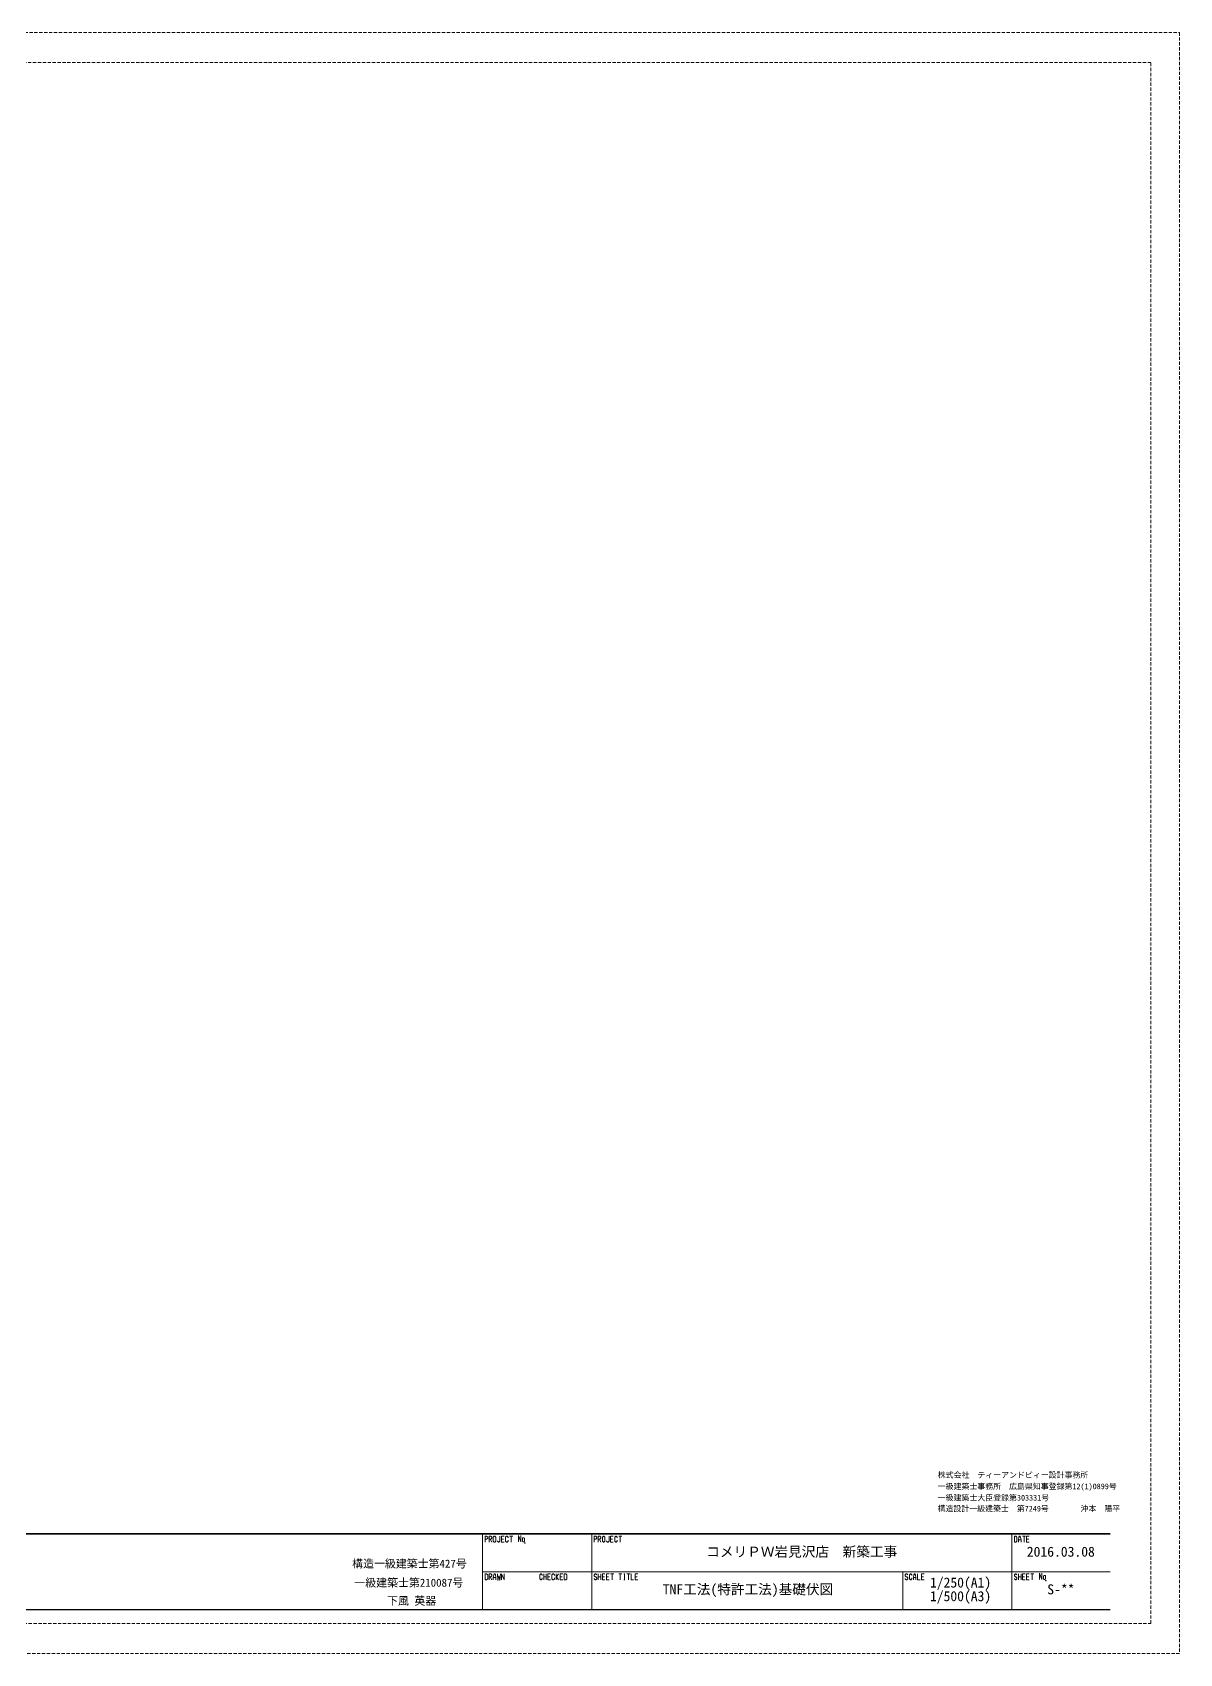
# Model space of a CAD drawing. Units: millimetres at full size, sheet at 1:250. Extents: x -1357173 to 354336, y -75979 to 4293964.
# Drawn here: x 22897 to 128022, y -73376 to 75124 of the extents above; entities that cross this region are included whole.
import ezdxf
from ezdxf.enums import TextEntityAlignment as Align

# ---------------------------------------------------------------- set-up
doc = ezdxf.new("R2010")
doc.units = ezdxf.units.MM
doc.header["$LTSCALE"] = 250
doc.linetypes.add('DASHED1', pattern=[1.8, 1.2, -0.6])
doc.layers.add('2-1', color=7, linetype='Continuous')
doc.layers.add('F-A', color=3, linetype='Continuous')
doc.layers.add('E-F', color=7, linetype='DASHED1', lineweight=9)
doc.layers.add('F-0', color=2, linetype='Continuous', lineweight=18)
doc.styles.add('ＭＳ ゴシック', font='')
doc.styles.get('ＭＳ ゴシック').set_extended_font_data('MS Gothic')

msp = doc.modelspace()

# ---------------------------------------------------------------- linework, layer by layer
at = {"layer": 'E-F'}
for p, q in [((-82227.7, 75124.5), (128022.3, 75124.5)), ((128022.3, 75124.5), (128022.3, -73375.5)), ((125397.3, 72374.5), (-79602.7, 72374.5)), ((125397.3, -70625.5), (125397.3, 72374.5)), ((-79602.7, -70625.5), (125397.3, -70625.5)), ((128022.3, -73375.5), (-82227.7, -73375.5))]:
    msp.add_line(p, q, dxfattribs=at)
at = {"layer": 'F-0', "color": 3, "lineweight": 13}
for p, q in [((-75852.7, -62375.5), (121647.3, -62375.5)), ((64147.3, -62425.5), (64147.3, -69325.5)), ((74147.3, -62425.5), (74147.3, -69325.5)), ((112647.3, -69325.5), (112647.3, -62425.5)), ((64147.3, -65875.5), (121647.3, -65875.5)), ((102647.3, -69325.5), (102647.3, -65875.5)), ((-75852.7, -69325.5), (121647.3, -69325.5)), ((-75852.7, -69375.5), (121647.3, -69375.5))]:
    msp.add_line(p, q, dxfattribs=at)
at = {"layer": 'F-0', "color": 6, "lineweight": 20}
for p, q in [((-75852.7, -62425.5), (121647.3, -62425.5)), ((64381.7, -62619.2), (64522.3, -62619.2)), ((64381.7, -62619.2), (64381.7, -63181.7)), ((64522.3, -62900.5), (64381.7, -62900.5)), ((64522.3, -62619.2), (64616.1, -62713)), ((64616.1, -62806.7), (64522.3, -62900.5)), ((64616.1, -62713), (64616.1, -62806.7)), ((64756.7, -62619.2), (64897.3, -62619.2)), ((64756.7, -62619.2), (64756.7, -63181.7)), ((64897.3, -62900.5), (64756.7, -62900.5)), ((64850.4, -62900.5), (64991, -63181.7)), ((64897.3, -62619.2), (64991, -62713)), ((64991, -62806.7), (64897.3, -62900.5)), ((64991, -62713), (64991, -62806.7)), ((65225.4, -62619.2), (65131.7, -62713)), ((65131.7, -62713), (65131.7, -63088)), ((65131.7, -63088), (65225.4, -63181.7)), ((65272.3, -62619.2), (65225.4, -62619.2)), ((65225.4, -63181.7), (65272.3, -63181.7)), ((65366.1, -62713), (65272.3, -62619.2)), ((65272.3, -63181.7), (65366.1, -63088)), ((65366.1, -63088), (65366.1, -62713)), ((65506.7, -63088), (65506.7, -63041.1)), ((65600.4, -63181.7), (65506.7, -63088)), ((65647.3, -63181.7), (65600.4, -63181.7)), ((65741.1, -63088), (65647.3, -63181.7)), ((65741.1, -62619.2), (65741.1, -63088)), ((65881.7, -62619.2), (65881.7, -63181.7)), ((66116.1, -62619.2), (65881.7, -62619.2)), ((65881.7, -62900.5), (66069.2, -62900.5)), ((65881.7, -63181.7), (66116.1, -63181.7)), ((66350.4, -62619.2), (66256.7, -62713)), ((66256.7, -62713), (66256.7, -63088)), ((66256.7, -63088), (66350.4, -63181.7)), ((66397.3, -62619.2), (66350.4, -62619.2)), ((66350.4, -63181.7), (66397.3, -63181.7)), ((66491.1, -62713), (66397.3, -62619.2)), ((66397.3, -63181.7), (66491.1, -63088)), ((66491.1, -62759.9), (66491.1, -62713)), ((66491.1, -63088), (66491.1, -62994.2)), ((66631.7, -62619.2), (66912.9, -62619.2)), ((66772.3, -62619.2), (66772.3, -63181.7)), ((67428.6, -62572.4), (67662.9, -63134.9)), ((67428.6, -63134.9), (67428.6, -62572.4)), ((67662.9, -63134.9), (67662.9, -62572.4)), ((67850.4, -62759.9), (67803.5, -62806.7)), ((67803.5, -62806.7), (67803.5, -63088)), ((67803.5, -63088), (67850.4, -63134.9)), ((67944.2, -62759.9), (67850.4, -62759.9)), ((67850.4, -63134.9), (67944.2, -63134.9)), ((67991.1, -62806.7), (67944.2, -62759.9)), ((67944.2, -63134.9), (67991.1, -63088)), ((67991.1, -63088), (67991.1, -62806.7)), ((68037.9, -63228.6), (67991.1, -63275.5)), ((67991.1, -63228.6), (68037.9, -63275.5)), ((68037.9, -63228.6), (67991.1, -63228.6)), ((67991.1, -63228.6), (67991.1, -63275.5)), ((67991.1, -63275.5), (68037.9, -63275.5)), ((68037.9, -63275.5), (68037.9, -63228.6)), ((74381.7, -62619.2), (74522.3, -62619.2)), ((74381.7, -62619.2), (74381.7, -63181.7)), ((74522.3, -62900.5), (74381.7, -62900.5)), ((74522.3, -62619.2), (74616, -62713)), ((74616, -62806.7), (74522.3, -62900.5)), ((74616, -62713), (74616, -62806.7)), ((74756.7, -62619.2), (74897.3, -62619.2)), ((74756.7, -62619.2), (74756.7, -63181.7)), ((74897.3, -62900.5), (74756.7, -62900.5)), ((74850.4, -62900.5), (74991, -63181.7)), ((74897.3, -62619.2), (74991, -62713)), ((74991, -62806.7), (74897.3, -62900.5)), ((74991, -62713), (74991, -62806.7)), ((75225.4, -62619.2), (75131.7, -62713)), ((75131.7, -62713), (75131.7, -63088)), ((75131.7, -63088), (75225.4, -63181.7)), ((75272.3, -62619.2), (75225.4, -62619.2)), ((75225.4, -63181.7), (75272.3, -63181.7)), ((75366.1, -62713), (75272.3, -62619.2)), ((75272.3, -63181.7), (75366.1, -63088)), ((75366.1, -63088), (75366.1, -62713)), ((75506.7, -63088), (75506.7, -63041.1)), ((75600.4, -63181.7), (75506.7, -63088)), ((75647.3, -63181.7), (75600.4, -63181.7)), ((75741, -63088), (75647.3, -63181.7)), ((75741, -62619.2), (75741, -63088)), ((75881.7, -62619.2), (75881.7, -63181.7)), ((76116.1, -62619.2), (75881.7, -62619.2)), ((75881.7, -62900.5), (76069.2, -62900.5)), ((75881.7, -63181.7), (76116.1, -63181.7)), ((76350.4, -62619.2), (76256.7, -62713)), ((76256.7, -62713), (76256.7, -63088)), ((76256.7, -63088), (76350.4, -63181.7)), ((76397.3, -62619.2), (76350.4, -62619.2)), ((76350.4, -63181.7), (76397.3, -63181.7)), ((76491, -62713), (76397.3, -62619.2)), ((76397.3, -63181.7), (76491, -63088)), ((76491, -62759.9), (76491, -62713)), ((76491, -63088), (76491, -62994.2)), ((76631.7, -62619.2), (76912.9, -62619.2)), ((76772.3, -62619.2), (76772.3, -63181.7)), ((112881.7, -62619.2), (113022.3, -62619.2)), ((112881.7, -62619.2), (112881.7, -63181.7)), ((113022.3, -63181.7), (112881.7, -63181.7)), ((113022.3, -62619.2), (113116.1, -62713)), ((113116.1, -63088), (113022.3, -63181.7)), ((113116.1, -62713), (113116.1, -63088)), ((113303.6, -62713), (113256.7, -62947.4)), ((113491.1, -62947.4), (113256.7, -62947.4)), ((113256.7, -62947.4), (113256.7, -63181.7)), ((113350.4, -62619.2), (113303.6, -62713)), ((113350.4, -62619.2), (113397.3, -62619.2)), ((113397.3, -62619.2), (113444.2, -62713)), ((113444.2, -62713), (113491.1, -62947.4)), ((113491.1, -62947.4), (113491.1, -63181.7)), ((113631.7, -62619.2), (113912.9, -62619.2)), ((113772.3, -62619.2), (113772.3, -63181.7)), ((114006.7, -62619.2), (114006.7, -63181.7)), ((114241.1, -62619.2), (114006.7, -62619.2)), ((114006.7, -62900.5), (114194.2, -62900.5)), ((114006.7, -63181.7), (114241.1, -63181.7)), ((64381.7, -66069.2), (64522.3, -66069.2)), ((64381.7, -66069.2), (64381.7, -66631.7)), ((64522.3, -66631.7), (64381.7, -66631.7)), ((64522.3, -66069.2), (64616.1, -66163)), ((64616.1, -66538), (64522.3, -66631.7)), ((64616.1, -66163), (64616.1, -66538)), ((64756.7, -66069.2), (64897.3, -66069.2)), ((64756.7, -66069.2), (64756.7, -66631.7)), ((64897.3, -66350.5), (64756.7, -66350.5)), ((64850.4, -66350.5), (64991, -66631.7)), ((64897.3, -66069.2), (64991, -66163)), ((64991, -66256.7), (64897.3, -66350.5)), ((64991, -66163), (64991, -66256.7)), ((65178.6, -66163), (65131.7, -66397.4)), ((65366.1, -66397.4), (65131.7, -66397.4)), ((65131.7, -66397.4), (65131.7, -66631.7)), ((65225.4, -66069.2), (65178.6, -66163)), ((65225.4, -66069.2), (65272.3, -66069.2)), ((65272.3, -66069.2), (65319.2, -66163)), ((65319.2, -66163), (65366.1, -66397.4)), ((65366.1, -66397.4), (65366.1, -66631.7)), ((65506.7, -66069.2), (65553.6, -66678.6)), ((65553.6, -66678.6), (65647.3, -66256.7)), ((65647.3, -66256.7), (65741.1, -66678.6)), ((65741.1, -66678.6), (65787.9, -66069.2)), ((65881.7, -66069.2), (66116.1, -66631.7)), ((65881.7, -66631.7), (65881.7, -66069.2)), ((66116.1, -66631.7), (66116.1, -66069.2)), ((69475.4, -66069.2), (69381.7, -66163)), ((69381.7, -66163), (69381.7, -66538)), ((69381.7, -66538), (69475.4, -66631.7)), ((69522.3, -66069.2), (69475.4, -66069.2)), ((69475.4, -66631.7), (69522.3, -66631.7)), ((69616, -66163), (69522.3, -66069.2)), ((69522.3, -66631.7), (69616, -66538)), ((69616, -66209.9), (69616, -66163)), ((69616, -66538), (69616, -66444.2)), ((69756.7, -66069.2), (69756.7, -66631.7)), ((69756.7, -66350.5), (69991, -66350.5)), ((69991, -66069.2), (69991, -66631.7)), ((70131.7, -66069.2), (70131.7, -66631.7)), ((70366.1, -66069.2), (70131.7, -66069.2)), ((70131.7, -66350.5), (70319.2, -66350.5)), ((70131.7, -66631.7), (70366.1, -66631.7)), ((70600.4, -66069.2), (70506.7, -66163)), ((70506.7, -66163), (70506.7, -66538)), ((70506.7, -66538), (70600.4, -66631.7)), ((70647.3, -66069.2), (70600.4, -66069.2)), ((70600.4, -66631.7), (70647.3, -66631.7)), ((70741, -66163), (70647.3, -66069.2)), ((70647.3, -66631.7), (70741, -66538)), ((70741, -66209.9), (70741, -66163)), ((70741, -66538), (70741, -66444.2)), ((70881.7, -66069.2), (70881.7, -66631.7)), ((70928.5, -66350.5), (70881.7, -66397.4)), ((71116.1, -66069.2), (70928.5, -66350.5)), ((70928.5, -66350.5), (71116.1, -66631.7)), ((71256.7, -66069.2), (71256.7, -66631.7)), ((71491, -66069.2), (71256.7, -66069.2)), ((71256.7, -66350.5), (71444.2, -66350.5)), ((71256.7, -66631.7), (71491, -66631.7)), ((71631.7, -66069.2), (71772.3, -66069.2)), ((71631.7, -66069.2), (71631.7, -66631.7)), ((71772.3, -66631.7), (71631.7, -66631.7)), ((71772.3, -66069.2), (71866, -66163)), ((71866, -66538), (71772.3, -66631.7)), ((71866, -66163), (71866, -66538)), ((74475.4, -66069.2), (74381.7, -66163)), ((74381.7, -66163), (74381.7, -66256.7)), ((74381.7, -66256.7), (74475.4, -66350.5)), ((74381.7, -66538), (74381.7, -66491.1)), ((74475.4, -66631.7), (74381.7, -66538)), ((74522.3, -66069.2), (74475.4, -66069.2)), ((74475.4, -66350.5), (74522.3, -66350.5)), ((74522.3, -66631.7), (74475.4, -66631.7)), ((74616, -66163), (74522.3, -66069.2)), ((74522.3, -66350.5), (74616, -66444.2)), ((74616, -66538), (74522.3, -66631.7)), ((74616, -66444.2), (74616, -66538)), ((74756.7, -66069.2), (74756.7, -66631.7)), ((74756.7, -66350.5), (74991, -66350.5)), ((74991, -66069.2), (74991, -66631.7)), ((75131.7, -66069.2), (75131.7, -66631.7)), ((75366.1, -66069.2), (75131.7, -66069.2)), ((75131.7, -66350.5), (75319.2, -66350.5)), ((75131.7, -66631.7), (75366.1, -66631.7)), ((75506.7, -66069.2), (75506.7, -66631.7)), ((75741, -66069.2), (75506.7, -66069.2)), ((75506.7, -66350.5), (75694.2, -66350.5)), ((75506.7, -66631.7), (75741, -66631.7)), ((75881.7, -66069.2), (76162.9, -66069.2)), ((76022.3, -66069.2), (76022.3, -66631.7)), ((76631.7, -66069.2), (76912.9, -66069.2)), ((76772.3, -66069.2), (76772.3, -66631.7)), ((77100.4, -66069.2), (77194.2, -66069.2)), ((77100.4, -66631.7), (77194.2, -66631.7)), ((77147.3, -66069.2), (77147.3, -66631.7)), ((77381.7, -66069.2), (77662.9, -66069.2)), ((77522.3, -66069.2), (77522.3, -66631.7)), ((77756.7, -66069.2), (77756.7, -66631.7)), ((77756.7, -66631.7), (77991.1, -66631.7)), ((78131.7, -66069.2), (78131.7, -66631.7)), ((78366, -66069.2), (78131.7, -66069.2)), ((78131.7, -66350.5), (78319.2, -66350.5)), ((78131.7, -66631.7), (78366, -66631.7)), ((102975.4, -66069.2), (102881.7, -66163)), ((102881.7, -66163), (102881.7, -66256.7)), ((102881.7, -66256.7), (102975.4, -66350.5)), ((102881.7, -66538), (102881.7, -66491.1)), ((102975.4, -66631.7), (102881.7, -66538)), ((103022.3, -66069.2), (102975.4, -66069.2)), ((102975.4, -66350.5), (103022.3, -66350.5)), ((103022.3, -66631.7), (102975.4, -66631.7)), ((103116, -66163), (103022.3, -66069.2)), ((103022.3, -66350.5), (103116, -66444.2)), ((103116, -66538), (103022.3, -66631.7)), ((103116, -66444.2), (103116, -66538)), ((103350.4, -66069.2), (103256.7, -66163)), ((103256.7, -66163), (103256.7, -66538)), ((103256.7, -66538), (103350.4, -66631.7)), ((103397.3, -66069.2), (103350.4, -66069.2)), ((103350.4, -66631.7), (103397.3, -66631.7)), ((103491, -66163), (103397.3, -66069.2)), ((103397.3, -66631.7), (103491, -66538)), ((103491, -66209.9), (103491, -66163)), ((103491, -66538), (103491, -66444.2)), ((103678.5, -66163), (103631.7, -66397.4)), ((103866, -66397.4), (103631.7, -66397.4)), ((103631.7, -66397.4), (103631.7, -66631.7)), ((103725.4, -66069.2), (103678.5, -66163)), ((103725.4, -66069.2), (103772.3, -66069.2)), ((103772.3, -66069.2), (103819.2, -66163)), ((103819.2, -66163), (103866, -66397.4)), ((103866, -66397.4), (103866, -66631.7)), ((104006.7, -66069.2), (104006.7, -66631.7)), ((104006.7, -66631.7), (104241, -66631.7)), ((104381.7, -66069.2), (104381.7, -66631.7)), ((104616, -66069.2), (104381.7, -66069.2)), ((104381.7, -66350.5), (104569.2, -66350.5)), ((104381.7, -66631.7), (104616, -66631.7)), ((112975.4, -66069.2), (112881.7, -66163)), ((112881.7, -66163), (112881.7, -66256.7)), ((112881.7, -66256.7), (112975.4, -66350.5)), ((112881.7, -66538), (112881.7, -66491.1)), ((112975.4, -66631.7), (112881.7, -66538)), ((113022.3, -66069.2), (112975.4, -66069.2)), ((112975.4, -66350.5), (113022.3, -66350.5)), ((113022.3, -66631.7), (112975.4, -66631.7)), ((113116.1, -66163), (113022.3, -66069.2)), ((113022.3, -66350.5), (113116.1, -66444.2)), ((113116.1, -66538), (113022.3, -66631.7)), ((113116.1, -66444.2), (113116.1, -66538)), ((113256.7, -66069.2), (113256.7, -66631.7)), ((113256.7, -66350.5), (113491.1, -66350.5)), ((113491.1, -66069.2), (113491.1, -66631.7)), ((113631.7, -66069.2), (113631.7, -66631.7)), ((113866.1, -66069.2), (113631.7, -66069.2)), ((113631.7, -66350.5), (113819.2, -66350.5)), ((113631.7, -66631.7), (113866.1, -66631.7)), ((114006.7, -66069.2), (114006.7, -66631.7)), ((114241.1, -66069.2), (114006.7, -66069.2)), ((114006.7, -66350.5), (114194.2, -66350.5)), ((114006.7, -66631.7), (114241.1, -66631.7)), ((114381.7, -66069.2), (114662.9, -66069.2)), ((114522.3, -66069.2), (114522.3, -66631.7)), ((115178.6, -66022.4), (115412.9, -66584.9)), ((115178.6, -66584.9), (115178.6, -66022.4)), ((115412.9, -66584.9), (115412.9, -66022.4)), ((115600.4, -66209.9), (115553.6, -66256.7)), ((115553.6, -66256.7), (115553.6, -66538)), ((115553.6, -66538), (115600.4, -66584.9)), ((115694.2, -66209.9), (115600.4, -66209.9)), ((115600.4, -66584.9), (115694.2, -66584.9)), ((115741.1, -66256.7), (115694.2, -66209.9)), ((115694.2, -66584.9), (115741.1, -66538)), ((115741.1, -66538), (115741.1, -66256.7)), ((115787.9, -66678.6), (115741.1, -66725.5)), ((115741.1, -66678.6), (115787.9, -66725.5)), ((115787.9, -66678.6), (115741.1, -66678.6)), ((115741.1, -66678.6), (115741.1, -66725.5)), ((115741.1, -66725.5), (115787.9, -66725.5)), ((115787.9, -66725.5), (115787.9, -66678.6))]:
    msp.add_line(p, q, dxfattribs=at)

# ---------------------------------------------------------------- texts
at = {"layer": '2-1', "style": 'ＭＳ ゴシック'}
for s, p in [('株式会社\u3000ティーアンドピィー設計事務所', (105859.7, -57430.4)), ('一級建築士事務所\u3000広島県知事登録第12(1)0899号', (105859.7, -58472.5)), ('一級建築士大臣登録第303331号', (105859.7, -59514.6)), ('構造設計一級建築士\u3000第7249号\u3000\u3000\u3000\u3000沖本\u3000陽平', (105843.4, -60510.1))]:
    msp.add_text(s, height=518.7, dxfattribs=at).set_placement(p, align=Align.BOTTOM_LEFT)
at = {"layer": 'F-0', "color": 3, "style": 'ＭＳ ゴシック'}
for s, p in [('コメリＰＷ岩見沢店\u3000新築工事', (84647.3, -64775.5)), ('2016.03.08', (114022.3, -64775.5)), ('1/250(A1)', (105147.3, -67600.5)), ('TNF工法(特許工法)基礎伏図', (80661.3, -68221.6)), ('1/500(A3)', (105147.3, -68850.5)), ('S-**', (115897.3, -68225.5))]:
    msp.add_text(s, height=916.4, dxfattribs=at).set_placement(p, align=Align.BOTTOM_LEFT)
at = {"layer": 'F-A', "style": 'ＭＳ ゴシック'}
for s, p in [('構造一級建築士第427号', (52202.6, -65720.6)), ('一級建築士第210087号', (52397.3, -67469.4)), ('下風 英器', (55400.9, -69133.8))]:
    msp.add_text(s, height=733.1, dxfattribs=at).set_placement(p, align=Align.BOTTOM_LEFT)

doc.saveas('drawing.dxf')
